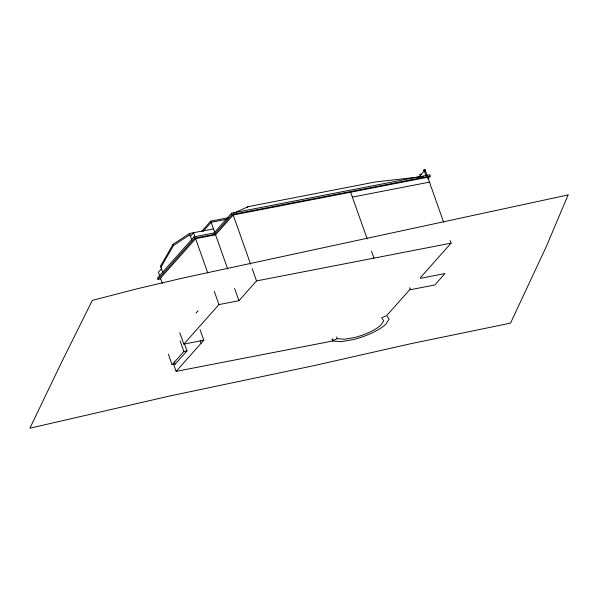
<?xml version="1.0" encoding="UTF-8"?>
<svg xmlns="http://www.w3.org/2000/svg" width="598" height="598" viewBox="0 0 598 598"><rect width="100%" height="100%" fill="white"/><g stroke="black" fill="none" stroke-linecap="round" stroke-linejoin="round"><path stroke-width="0.9" d="M213.493 228.877L189.476 233.497L173.069 244.32L160.526 266.065L162.835 272.583M160.952 267.261L173.487 245.516L189.895 234.693M161.49 268.794L158.403 272.277L159.741 276.067M190.441 236.232L193.535 232.749L195.142 237.301M427.734 178.892L430.209 176.111L429.723 174.743L231.635 213.18L214.039 232.973L194.073 236.853L157.528 277.965L158.014 279.326L160.735 278.803M158.014 279.326L194.559 238.213L214.518 234.341L215.586 234.79L227.726 269.07M201.511 231.546L210.75 221.14L228.152 217.769M443.656 222.247L427.727 177.247L233.183 214.996L215.586 234.79L195.628 238.662L160.496 278.19L162.364 283.459M203.156 231.336L211.169 222.321L226.739 219.302M430.209 176.111L232.114 214.547L214.518 234.341L214.039 232.973M195.942 313.105L198.065 310.721M179.789 332.682L183.84 344.112L218.973 304.584L238.931 300.712L256.527 280.918L451.064 243.169L450.145 240.553M168.352 354.188L172.097 364.75L183.87 351.504L186.972 350.906L184.52 343.977M172.097 364.75L175.199 364.152L186.972 350.906M173.315 363.464L176.118 371.373L203.798 340.232L200.061 329.685M420.028 174.369L421.418 174.362L420.028 174.369L420.155 175.573L418.323 177.628M420.312 174.579L420.521 175.162L424.034 171.207L423.975 170.011L425.088 169.795L427.241 175.887M423.818 170.191L425.088 169.795M410.228 289.111L386.6 315.692L389.126 319.108L385.688 324.355A30.804 8.85 -19.5 0 1 353.126 339.634L341.054 341.66L332.652 341.002L176.118 371.373M451.064 243.169L420.372 277.696L420.581 278.294L444.979 273.555L434.836 284.969L410.437 289.701L409.712 287.653M246.765 207.768L248.215 206.639L375.387 181.964L423.182 176.522M385.613 315.983L381.591 317.867L383.752 320.775L380.926 325.088A25.071 7.206 -19.5 0 1 354.315 337.571L344.403 339.238L337.25 338.677L333.236 340.561L332.623 338.827M233.519 213.262L248.215 206.639M352.379 197.101L429.461 182.143M183.84 344.112L203.798 340.232M425.141 170.991L424.924 169.974M423.975 170.011L426.135 176.104M350.645 192.205L367.194 238.946M371.515 251.153L373.989 258.127M336.637 336.943L337.25 338.677M332.025 339.245L332.652 341.002M233.183 214.996L250.614 264.219M252.169 268.607L256.527 280.918M231.635 213.18L232.114 214.547M210.75 221.14L214.832 232.667M234.573 288.408L238.931 300.712M195.628 238.662L207.768 272.942M214.301 291.398L218.973 304.584M194.073 236.853L194.559 238.213M189.476 233.497L191.786 240.022M173.069 244.32L173.487 245.516M200.218 340.591L201.145 343.215M180.125 340.935L183.87 351.504M174.28 361.551L175.199 364.152M568.1 194.933L546.28 246.63L510.528 323.129L410.669 343.73L313.539 365.737L170.071 395.928L29.9 428.205L61.833 361.745L92.309 300.398L137.989 288.572L183.758 277.838L568.1 194.933"/></g></svg>
